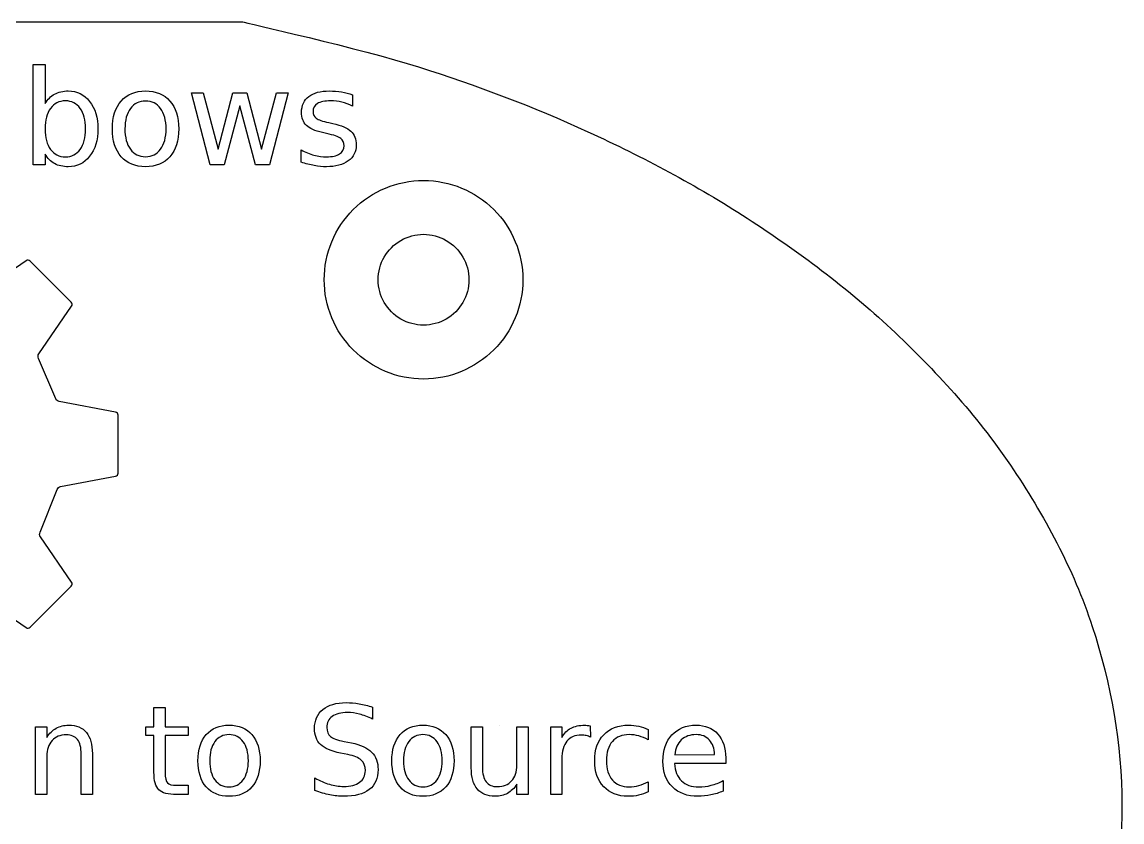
# Model space of a CAD drawing. Extents: x 5 to 209, y 0 to 44.
# Drawn here: x 178.91 to 209.19, y 22.07 to 44.1 of the extents above; entities that cross this region are included whole.
import ezdxf

# ---------------------------------------------------------------- set-up
doc = ezdxf.new("R2010")
doc.units = 0
doc.layers.get('0').update_dxf_attribs({"linetype": 'CONTINUOUS'})

msp = doc.modelspace()

# ---------------------------------------------------------------- linework, layer by layer
at = {"color": 7}
for p, q in [((165.385936, 44.095133), (184.985936, 44.095133)), ((179.025576, 37.523443), (177.683156, 36.601914)), ((180.263796, 36.38262), (179.132876, 37.513543)), ((191.210946, 37.000106), (191.210946, 37.000106)), ((179.368356, 34.955518), (180.273796, 36.275229)), ((179.837726, 33.724009), (179.361356, 34.835364)), ((181.483806, 33.355884), (179.929726, 33.644879)), ((181.553616, 31.67331), (181.553796, 33.272747)), ((179.968856, 31.308207), (181.484716, 31.5903)), ((179.405706, 30.046356), (179.878956, 31.228517)), ((180.274816, 28.67087), (179.413706, 29.925633)), ((179.133696, 27.432461), (180.264816, 28.563385)), ((177.793756, 28.268556), (179.026406, 27.422561))]:
    msp.add_line(p, q, dxfattribs=at)
at = {"color": 5}
for p, q in [((179.220018, 40.161819), (179.220018, 42.922814)), ((179.220018, 42.922814), (179.54828, 42.922814)), ((179.54828, 42.922814), (179.54828, 41.847517)), ((182.309279, 42.197077), (182.309279, 42.197077)), ((183.570892, 42.149168), (183.897381, 42.149168)), ((184.09079, 40.16182), (183.570892, 42.149168)), ((183.897381, 42.149168), (184.3055, 40.598327)), ((184.3055, 40.598327), (184.711834, 42.149168)), ((184.711834, 42.149168), (185.09689, 42.149168)), ((185.09689, 42.149168), (185.504997, 40.598327)), ((185.504997, 40.598327), (185.911342, 42.149168)), ((186.237842, 42.149168), (185.717933, 40.16182)), ((185.911342, 42.149168), (186.237842, 42.149168)), ((188.001681, 42.090613), (188.001612, 42.090612)), ((188.001612, 42.090612), (188.001612, 41.781863)), ((182.309279, 41.920268), (182.309279, 41.920268)), ((184.905254, 41.790735), (184.475835, 40.16182)), ((185.332888, 40.16182), (184.905254, 41.790735)), ((187.355766, 41.324064), (187.467591, 41.299223)), ((180.659062, 41.153719), (180.659062, 41.153719)), ((187.290114, 41.025962), (187.176572, 41.052577)), ((179.54828, 40.459921), (179.54828, 40.161819)), ((186.589248, 40.234571), (186.589248, 40.571711)), ((179.54828, 40.161819), (179.220018, 40.161819)), ((184.475835, 40.16182), (184.09079, 40.16182)), ((185.717933, 40.16182), (185.332888, 40.16182)), ((182.541114, 24.692403), (182.541114, 25.222054)), ((182.541114, 25.222054), (182.849239, 25.222054)), ((182.849239, 25.222054), (182.849275, 25.222056)), ((182.849275, 25.222056), (182.849275, 24.692404)), ((188.560533, 25.23205), (188.560521, 25.232049)), ((188.560521, 25.232049), (188.560521, 24.903931)), ((179.283304, 22.826967), (179.283304, 24.692404)), ((179.283304, 24.692404), (179.591441, 24.692404)), ((179.591441, 24.692404), (179.591441, 24.402595)), ((182.316266, 24.454227), (182.316266, 24.692403)), ((182.316266, 24.692403), (182.541114, 24.692403)), ((182.849275, 24.692404), (183.480525, 24.692404)), ((183.480525, 24.692404), (183.480525, 24.454228)), ((184.608121, 24.737374), (184.608121, 24.737374)), ((189.944604, 24.737374), (189.944604, 24.737374)), ((191.275395, 23.563148), (191.275395, 24.692404)), ((191.275395, 24.692404), (191.581854, 24.692404)), ((191.581854, 24.692404), (191.581854, 23.574807)), ((192.046548, 24.737374), (192.046548, 24.737374)), ((192.531216, 23.634768), (192.531216, 24.692404)), ((192.531216, 24.692404), (192.837687, 24.692404)), ((192.837687, 24.692404), (192.837687, 22.826967)), ((193.460617, 22.826963), (193.460617, 24.692401)), ((193.460617, 24.692401), (193.768742, 24.692401)), ((193.768742, 24.692401), (193.768742, 24.402591)), ((194.551476, 24.720705), (194.552684, 24.405912)), ((196.147184, 24.620785), (196.147184, 24.334306)), ((196.147184, 24.620775), (196.147184, 24.620785)), ((182.541114, 24.454227), (182.316266, 24.454227)), ((182.541114, 23.441561), (182.541114, 24.454227)), ((183.480525, 24.454228), (182.849275, 24.454228)), ((182.849275, 24.454228), (182.849275, 23.441562)), ((184.608121, 24.477546), (184.608121, 24.477546)), ((187.772727, 24.291003), (187.975922, 24.249364)), ((189.944604, 24.477546), (189.944604, 24.477546)), ((194.552684, 24.405912), (194.55324, 24.405926)), ((180.539137, 22.826967), (180.539137, 23.942898)), ((180.845596, 23.952891), (180.845596, 22.826967)), ((180.845608, 23.952891), (180.845596, 23.952891)), ((187.877645, 23.929575), (187.672784, 23.969548)), ((196.880031, 23.92458), (197.972642, 23.92627)), ((197.972642, 23.92627), (197.972642, 23.926245)), ((179.591441, 23.881272), (179.591441, 22.826967)), ((193.768742, 23.809649), (193.768742, 22.826963)), ((198.279113, 23.6864), (196.870044, 23.6864)), ((198.279113, 23.836305), (198.279113, 23.836301)), ((198.279113, 23.836301), (198.279113, 23.6864)), ((191.275383, 23.563149), (191.275395, 23.563148)), ((183.165697, 23.083463), (183.480489, 23.083463)), ((183.480489, 23.083463), (183.480489, 22.826965)), ((186.969922, 22.93689), (186.969922, 23.283327)), ((192.531216, 22.826967), (192.531216, 23.113444)), ((196.147184, 23.181727), (196.147184, 22.89858)), ((198.207489, 23.211714), (198.207489, 22.921905)), ((179.591441, 22.826967), (179.283304, 22.826967)), ((180.845596, 22.826967), (180.539137, 22.826967)), ((183.480489, 22.826965), (183.165697, 22.826965)), ((192.837687, 22.826967), (192.531216, 22.826967)), ((193.768742, 22.826963), (193.460617, 22.826963))]:
    msp.add_line(p, q, dxfattribs=at)
at = {"color": 1}
msp.add_line((192.693876, 37.000107), (192.693876, 37.000107), dxfattribs=at)
at = {"color": 7}
for points in [[(184.985936, 44.095133), (184.985936, 44.095133), (188.237576, 43.362582), (189.823766, 42.858067)], [(189.823766, 42.858067), (191.409806, 42.353601), (192.975106, 41.769376), (194.486866, 41.073239)], [(194.486866, 41.073239), (195.998056, 40.377364), (197.478056, 39.598048), (198.872905, 38.691231)], [(198.872905, 38.691231), (200.267485, 37.784592), (201.616175, 36.788118), (202.829125, 35.649876)], [(189.335946, 38.082638), (189.722697, 38.305929), (190.199194, 38.305929), (190.585946, 38.082638)], [(188.710946, 37.000106), (188.710946, 37.446688), (188.949194, 37.859347), (189.335946, 38.082638)], [(190.585946, 38.082638), (190.972697, 37.859347), (191.210946, 37.446688), (191.210946, 37.000106)], [(179.132876, 37.513543), (179.105576, 37.540863), (179.057376, 37.545303), (179.025576, 37.523443)], [(189.335946, 35.917574), (188.949194, 36.140865), (188.710946, 36.553524), (188.710946, 37.000106)], [(191.210946, 37.000106), (191.210946, 36.553524), (190.972697, 36.140865), (190.585946, 35.917574)], [(180.273796, 36.275229), (180.295496, 36.306989), (180.291196, 36.355299), (180.263796, 36.38262)], [(190.585946, 35.917574), (190.199194, 35.694283), (189.722697, 35.694283), (189.335946, 35.917574)], [(202.829125, 35.649876), (204.041065, 34.512576), (205.182075, 33.274792), (206.112775, 31.897818)], [(179.361356, 34.835364), (179.343556, 34.869694), (179.347056, 34.923554), (179.368356, 34.955518)], [(179.929726, 33.644879), (179.891926, 33.651979), (179.850526, 33.687509), (179.837726, 33.724009)], [(181.553796, 33.272747), (181.553896, 33.311417), (181.522896, 33.348657), (181.485196, 33.355837)], [(206.112775, 31.897818), (207.042435, 30.522379), (207.849185, 29.034143), (208.367535, 27.456989)], [(181.484716, 31.5903), (181.522616, 31.5972), (181.553616, 31.63474), (181.553616, 31.67331)], [(179.878956, 31.228517), (179.890556, 31.265297), (179.930856, 31.301307), (179.968856, 31.308207)], [(179.413706, 29.925633), (179.392006, 29.957403), (179.387906, 30.011663), (179.405706, 30.046356)], [(180.264816, 28.563385), (180.292116, 28.590695), (180.296516, 28.639105), (180.274816, 28.67087)], [(179.026406, 27.422561), (179.058106, 27.400901), (179.106606, 27.405351), (179.133696, 27.432461)], [(208.367535, 27.456989), (208.885285, 25.881648), (209.185655, 24.208284), (209.185935, 22.550042)], [(209.185935, 22.550042), (209.186215, 20.895288), (208.886635, 19.225479), (208.370925, 17.653137)]]:
    msp.add_open_spline(points, degree=3, dxfattribs=at)
at = {"color": 5}
for points in [[(179.54828, 41.847517), (179.616878, 41.965811), (179.703232, 42.053349), (179.807342, 42.110131)], [(179.807342, 42.110131), (179.912627, 42.168095), (180.038022, 42.197077), (180.183528, 42.197077)], [(180.183528, 42.197077), (180.424841, 42.197077), (180.620616, 42.101258), (180.770852, 41.909621)], [(181.63855, 41.920268), (181.800613, 42.104807), (182.02419, 42.197077), (182.309279, 42.197077)], [(182.309279, 42.197077), (182.593186, 42.197077), (182.816171, 42.104807), (182.978234, 41.920268)], [(186.802172, 42.044477), (186.93466, 42.14621), (187.122747, 42.197077), (187.366434, 42.197077)], [(187.366434, 42.197077), (187.487094, 42.197077), (187.600658, 42.188205), (187.707126, 42.170461)], [(187.707126, 42.170461), (187.813586, 42.152717), (187.911771, 42.126101), (188.001681, 42.090613)], [(180.103671, 41.923817), (179.930963, 41.923817), (179.794923, 41.855206), (179.695552, 41.717984)], [(180.510016, 41.717984), (180.411827, 41.855206), (180.276379, 41.923817), (180.103671, 41.923817)], [(180.770852, 41.909621), (180.922271, 41.717984), (180.99798, 41.466017), (180.99798, 41.153719)], [(181.397229, 41.153719), (181.397229, 41.480212), (181.477669, 41.735728), (181.63855, 41.920268)], [(182.309279, 41.920268), (182.134198, 41.920268), (181.995793, 41.851657), (181.894064, 41.714435)], [(182.722709, 41.712661), (182.62098, 41.851066), (182.48317, 41.920268), (182.309279, 41.920268)], [(182.978234, 41.920268), (183.140298, 41.735728), (183.221329, 41.480212), (183.221329, 41.153719)], [(186.603429, 41.611519), (186.603429, 41.798424), (186.669677, 41.942744), (186.802172, 42.044477)], [(187.039876, 41.849292), (186.959436, 41.799609), (186.919216, 41.725083), (186.919216, 41.625716)], [(187.405406, 41.923817), (187.243343, 41.923817), (187.121499, 41.898976), (187.039876, 41.849292)], [(187.714154, 41.888329), (187.614782, 41.911988), (187.511866, 41.923817), (187.405406, 41.923817)], [(188.001612, 41.781863), (187.909337, 41.829181), (187.813518, 41.86467), (187.714154, 41.888329)], [(179.695552, 41.717984), (179.597371, 41.581946), (179.54828, 41.393857), (179.54828, 41.153719)], [(180.659062, 41.153719), (180.659062, 41.393857), (180.60938, 41.581946), (180.510016, 41.717984)], [(181.894064, 41.714435), (181.792327, 41.578397), (181.741458, 41.391491), (181.741458, 41.153719)], [(182.875315, 41.153719), (182.875315, 41.389125), (182.824446, 41.575439), (182.722709, 41.712661)], [(186.738294, 41.247763), (186.648384, 41.336484), (186.603429, 41.457736), (186.603429, 41.611519)], [(186.919216, 41.625716), (186.919216, 41.550007), (186.948212, 41.490268), (187.006203, 41.446499)], [(187.176572, 41.052577), (186.974289, 41.095163), (186.828196, 41.160225), (186.738294, 41.247763)], [(187.006203, 41.446499), (187.064195, 41.403914), (187.180716, 41.363102), (187.355766, 41.324064)], [(187.467591, 41.299223), (187.699442, 41.249539), (187.863871, 41.179154), (187.960877, 41.088067)], [(179.54828, 41.153719), (179.54828, 40.913581), (179.597371, 40.724902), (179.695552, 40.58768)], [(180.510016, 40.58768), (180.60938, 40.724902), (180.659062, 40.913581), (180.659062, 41.153719)], [(180.99798, 41.153719), (180.99798, 40.841421), (180.922271, 40.589454), (180.770852, 40.397817)], [(181.63855, 40.387171), (181.477669, 40.572893), (181.397229, 40.828409), (181.397229, 41.153719)], [(181.741458, 41.153719), (181.741458, 40.915947), (181.791735, 40.72845), (181.89229, 40.591229)], [(182.722709, 40.593003), (182.824446, 40.730225), (182.875315, 40.91713), (182.875315, 41.153719)], [(183.221329, 41.153719), (183.221329, 40.828409), (183.140298, 40.572893), (182.978234, 40.387171)], [(187.682255, 40.889331), (187.623118, 40.936649), (187.492405, 40.982193), (187.290114, 41.025962)], [(187.77279, 40.685273), (187.77279, 40.773994), (187.742612, 40.842014), (187.682255, 40.889331)], [(187.960877, 41.088067), (188.059058, 40.998163), (188.108149, 40.87218), (188.108149, 40.710116)], [(179.695552, 40.58768), (179.794923, 40.451641), (179.930963, 40.383622), (180.103671, 40.383622)], [(180.103671, 40.383622), (180.276379, 40.383622), (180.411827, 40.451641), (180.510016, 40.58768)], [(181.89229, 40.591229), (181.994019, 40.45519), (182.133016, 40.387171), (182.309279, 40.387171)], [(182.309279, 40.387171), (182.48317, 40.387171), (182.62098, 40.455782), (182.722709, 40.593003)], [(187.648581, 40.461697), (187.731387, 40.514929), (187.77279, 40.589455), (187.77279, 40.685273)], [(188.108149, 40.710116), (188.108149, 40.525577), (188.034809, 40.379483), (187.888128, 40.271835)], [(179.807342, 40.195533), (179.703247, 40.253497), (179.616893, 40.341627), (179.54828, 40.459921)], [(180.770852, 40.397817), (180.620616, 40.20618), (180.424841, 40.110361), (180.183528, 40.110361)], [(182.309279, 40.110362), (182.02419, 40.110362), (181.800613, 40.202631), (181.63855, 40.387171)], [(182.978234, 40.387171), (182.816171, 40.202631), (182.593186, 40.110362), (182.309279, 40.110362)], [(186.589248, 40.571711), (186.709908, 40.509014), (186.828795, 40.461697), (186.945907, 40.429757)], [(186.945907, 40.429757), (187.06302, 40.399001), (187.178949, 40.383622), (187.293696, 40.383622)], [(187.888128, 40.271835), (187.742623, 40.164187), (187.542113, 40.110363), (187.2866, 40.110363)], [(187.293696, 40.383622), (187.44748, 40.383622), (187.565776, 40.409647), (187.648581, 40.461697)], [(180.183528, 40.110361), (180.038022, 40.110361), (179.912627, 40.138752), (179.807342, 40.195533)], [(186.953004, 40.142302), (186.838257, 40.162412), (186.717005, 40.193168), (186.589248, 40.234571)], [(187.2866, 40.110363), (187.180132, 40.110363), (187.068933, 40.121009), (186.953004, 40.142302)], [(186.95991, 24.6491), (186.95991, 24.868956), (187.037082, 25.042175), (187.191424, 25.168758)], [(187.191424, 25.168758), (187.346878, 25.295341), (187.560627, 25.358633), (187.832673, 25.358633)], [(187.832673, 25.358633), (187.949265, 25.358633), (188.068076, 25.348082), (188.189104, 25.326981)], [(188.189104, 25.326981), (188.31014, 25.30588), (188.43395, 25.274236), (188.560533, 25.23205)], [(187.446245, 24.978883), (187.347421, 24.907819), (187.298009, 24.806774), (187.298009, 24.67575)], [(187.870967, 25.08548), (187.687754, 25.08548), (187.54618, 25.049948), (187.446245, 24.978883)], [(188.199091, 25.040508), (188.085832, 25.07049), (187.976457, 25.08548), (187.870967, 25.08548)], [(188.560521, 24.903931), (188.432827, 24.965004), (188.31235, 25.01053), (188.199091, 25.040508)], [(179.591441, 24.402595), (179.664704, 24.514743), (179.750759, 24.598577), (179.849607, 24.654096)], [(179.849607, 24.654096), (179.949534, 24.709615), (180.064456, 24.737374), (180.194372, 24.737374)], [(180.194372, 24.737374), (180.408677, 24.737374), (180.570793, 24.670751), (180.680719, 24.537506)], [(180.680719, 24.537506), (180.790645, 24.405371), (180.845608, 24.210499), (180.845608, 23.952891)], [(183.978538, 24.477546), (184.130658, 24.650765), (184.340519, 24.737374), (184.608121, 24.737374)], [(184.608121, 24.737374), (184.874612, 24.737374), (185.083917, 24.650765), (185.236038, 24.477546)], [(187.128133, 24.204394), (187.015984, 24.31099), (186.95991, 24.459225), (186.95991, 24.6491)], [(187.298009, 24.67575), (187.298009, 24.565822), (187.330776, 24.482544), (187.39631, 24.425914)], [(189.315021, 24.477546), (189.467141, 24.650765), (189.677002, 24.737374), (189.944604, 24.737374)], [(189.944604, 24.737374), (190.211095, 24.737374), (190.4204, 24.650765), (190.572521, 24.477546)], [(193.768742, 24.402591), (193.833149, 24.51585), (193.916982, 24.599684), (194.020242, 24.654093)], [(194.020242, 24.654093), (194.12351, 24.709611), (194.248982, 24.73737), (194.396659, 24.73737)], [(194.396659, 24.73737), (194.417752, 24.73737), (194.441059, 24.73572), (194.46658, 24.732419)], [(194.46658, 24.732419), (194.492101, 24.730165), (194.5204, 24.72626), (194.551476, 24.720705)], [(194.921324, 24.475877), (195.08899, 24.650207), (195.318286, 24.737372), (195.609211, 24.737372)], [(195.609211, 24.737372), (195.703591, 24.737372), (195.795749, 24.727376), (195.885685, 24.707386)], [(195.885685, 24.707386), (195.975629, 24.688507), (196.062795, 24.659637), (196.147184, 24.620775)], [(196.796753, 24.467556), (196.962198, 24.647437), (197.184828, 24.737378), (197.464642, 24.737378)], [(197.464642, 24.737378), (197.715595, 24.737378), (197.913798, 24.65632), (198.059253, 24.494205)], [(179.734678, 24.312655), (179.639187, 24.207169), (179.591441, 24.063374), (179.591441, 23.881272)], [(180.126081, 24.470884), (179.960636, 24.470884), (179.830168, 24.418141), (179.734678, 24.312655)], [(180.435885, 24.339303), (180.36705, 24.427024), (180.263782, 24.470884), (180.126081, 24.470884)], [(180.539137, 23.942898), (180.539137, 24.119448), (180.50472, 24.251583), (180.435885, 24.339303)], [(183.752011, 23.75802), (183.752011, 24.064485), (183.82752, 24.304327), (183.978538, 24.477546)], [(184.218372, 24.284339), (184.122881, 24.156646), (184.075136, 23.981206), (184.075136, 23.75802)], [(184.608121, 24.477546), (184.443787, 24.477546), (184.313871, 24.413144), (184.218372, 24.284339)], [(184.996203, 24.282674), (184.900704, 24.412589), (184.771344, 24.477546), (184.608121, 24.477546)], [(185.13944, 23.75802), (185.13944, 23.978985), (185.091694, 24.15387), (184.996203, 24.282674)], [(185.236038, 24.477546), (185.388158, 24.304327), (185.464218, 24.064485), (185.464218, 23.75802)], [(187.39631, 24.425914), (187.462971, 24.370396), (187.588443, 24.325425), (187.772727, 24.291003)], [(187.975922, 24.249364), (188.226866, 24.201615), (188.411745, 24.117226), (188.53056, 23.996198)], [(189.088507, 23.75802), (189.088507, 24.064485), (189.164011, 24.304327), (189.315021, 24.477546)], [(189.554867, 24.284339), (189.459368, 24.156646), (189.411619, 23.981206), (189.411619, 23.75802)], [(189.944604, 24.477546), (189.78027, 24.477546), (189.650358, 24.413144), (189.554867, 24.284339)], [(190.332686, 24.282674), (190.237188, 24.412589), (190.107827, 24.477546), (189.944604, 24.477546)], [(190.475923, 23.75802), (190.475923, 23.978985), (190.428177, 24.15387), (190.332686, 24.282674)], [(190.572521, 24.477546), (190.724641, 24.304327), (190.800702, 24.064485), (190.800702, 23.75802)], [(193.906979, 24.294329), (193.814821, 24.182181), (193.768742, 24.020621), (193.768742, 23.809649)], [(194.306715, 24.464218), (194.133501, 24.464218), (194.000256, 24.407588), (193.906979, 24.294329)], [(194.439964, 24.449231), (194.399952, 24.459222), (194.355535, 24.464218), (194.306715, 24.464218)], [(194.55324, 24.405926), (194.518782, 24.425916), (194.481024, 24.440351), (194.439964, 24.449231)], [(194.67149, 23.758018), (194.67149, 24.062261), (194.754768, 24.301548), (194.921324, 24.475877)], [(195.159504, 24.287666), (195.049577, 24.162194), (194.994614, 23.985644), (194.994614, 23.758017)], [(195.622531, 24.477543), (195.423772, 24.477543), (195.26943, 24.414251), (195.159504, 24.287666)], [(195.885685, 24.440903), (195.799082, 24.465329), (195.711364, 24.477543), (195.622531, 24.477543)], [(196.147184, 24.334306), (196.060573, 24.382056), (195.973407, 24.417588), (195.885685, 24.440903)], [(196.550253, 23.741367), (196.550253, 24.046722), (196.63242, 24.288784), (196.796753, 24.467556)], [(197.056586, 24.332643), (196.954429, 24.236041), (196.895577, 24.100019), (196.880031, 23.92458)], [(197.467975, 24.477549), (197.296976, 24.477549), (197.159846, 24.429247), (197.056586, 24.332643)], [(197.831072, 24.327647), (197.740025, 24.427582), (197.618993, 24.477549), (197.467975, 24.477549)], [(197.972642, 23.926245), (197.970227, 24.093912), (197.923037, 24.227713), (197.831072, 24.327647)], [(198.059253, 24.494205), (198.205826, 24.3332), (198.279113, 24.1139), (198.279113, 23.836305)], [(187.672784, 23.969548), (187.421831, 24.019519), (187.240281, 24.097801), (187.128133, 24.204394)], [(188.245729, 23.774678), (188.17134, 23.843521), (188.048645, 23.895153), (187.877645, 23.929575)], [(188.53056, 23.996198), (188.650477, 23.876277), (188.710435, 23.715272), (188.710435, 23.513183)], [(183.978538, 23.038494), (183.82752, 23.212824), (183.752011, 23.452666), (183.752011, 23.75802)], [(184.075136, 23.75802), (184.075136, 23.534833), (184.122326, 23.358838), (184.216706, 23.230034)], [(184.996203, 23.2317), (185.091694, 23.360503), (185.13944, 23.535944), (185.13944, 23.75802)], [(185.464218, 23.75802), (185.464218, 23.452666), (185.388158, 23.212824), (185.236038, 23.038494)], [(188.359004, 23.488199), (188.359004, 23.610342), (188.321246, 23.705835), (188.245729, 23.774678)], [(189.315021, 23.038494), (189.164011, 23.212824), (189.088507, 23.452666), (189.088507, 23.75802)], [(189.411619, 23.75802), (189.411619, 23.534833), (189.458813, 23.358838), (189.553201, 23.230034)], [(190.332686, 23.2317), (190.428177, 23.360503), (190.475923, 23.535944), (190.475923, 23.75802)], [(190.800702, 23.75802), (190.800702, 23.452666), (190.724641, 23.212824), (190.572521, 23.038494)], [(192.386313, 23.203385), (192.482915, 23.308871), (192.531216, 23.452665), (192.531216, 23.634768)], [(194.919657, 23.043488), (194.754212, 23.220039), (194.67149, 23.458215), (194.67149, 23.758018)], [(194.994614, 23.758017), (194.994614, 23.530388), (195.049577, 23.353282), (195.159504, 23.226699)], [(196.810073, 23.038498), (196.63686, 23.211716), (196.550253, 23.446006), (196.550253, 23.741367)], [(196.870044, 23.6864), (196.883328, 23.475428), (196.94662, 23.314423), (197.059919, 23.203385)], [(182.67603, 22.958545), (182.586086, 23.047375), (182.541114, 23.208381), (182.541114, 23.441561)], [(182.849275, 23.441562), (182.849275, 23.28944), (182.869805, 23.191726), (182.910864, 23.148421)], [(188.202448, 23.16508), (188.306819, 23.240589), (188.359004, 23.348295), (188.359004, 23.488199)], [(188.710435, 23.513183), (188.710435, 23.27223), (188.62938, 23.089572), (188.467268, 22.96521)], [(191.441938, 22.978534), (191.330901, 23.11178), (191.275383, 23.306651), (191.275383, 23.563149)], [(191.581854, 23.574807), (191.581854, 23.398257), (191.616271, 23.265566), (191.685106, 23.176736)], [(182.910864, 23.148421), (182.953051, 23.105115), (183.037995, 23.083463), (183.165697, 23.083463)], [(184.608121, 22.778665), (184.340519, 22.778665), (184.130658, 22.865275), (183.978538, 23.038494)], [(184.216706, 23.230034), (184.312205, 23.102341), (184.442676, 23.038494), (184.608121, 23.038494)], [(184.608121, 23.038494), (184.771344, 23.038494), (184.900704, 23.102896), (184.996203, 23.2317)], [(185.236038, 23.038494), (185.083917, 22.865275), (184.874612, 22.778665), (184.608121, 22.778665)], [(186.969922, 23.283327), (187.106496, 23.206715), (187.240297, 23.148976), (187.371324, 23.110109)], [(187.371324, 23.110109), (187.502351, 23.071247), (187.631157, 23.051817), (187.75774, 23.051817)], [(187.75774, 23.051817), (187.949833, 23.051817), (188.098069, 23.089571), (188.202448, 23.16508)], [(189.944604, 22.778665), (189.677002, 22.778665), (189.467141, 22.865275), (189.315021, 23.038494)], [(189.553201, 23.230034), (189.648692, 23.102341), (189.779159, 23.038494), (189.944604, 23.038494)], [(189.944604, 23.038494), (190.107827, 23.038494), (190.237188, 23.102896), (190.332686, 23.2317)], [(190.572521, 23.038494), (190.4204, 22.865275), (190.211095, 22.778665), (189.944604, 22.778665)], [(191.685106, 23.176736), (191.75394, 23.089016), (191.857208, 23.045156), (191.99491, 23.045156)], [(191.99491, 23.045156), (192.160355, 23.045156), (192.290822, 23.097899), (192.386313, 23.203385)], [(192.531216, 23.113444), (192.456827, 23.000186), (192.37022, 22.915797), (192.271396, 22.860278)], [(195.589213, 22.778663), (195.308287, 22.778663), (195.085102, 22.866938), (194.919657, 23.043488)], [(195.159504, 23.226699), (195.26943, 23.101227), (195.423772, 23.038491), (195.622531, 23.038491)], [(195.622531, 23.038491), (195.711364, 23.038491), (195.799082, 23.050148), (195.885685, 23.073463)], [(195.885685, 23.073463), (195.973407, 23.09789), (196.060573, 23.133978), (196.147184, 23.181727)], [(197.517947, 22.778669), (197.220364, 22.778669), (196.984406, 22.865279), (196.810073, 23.038498)], [(197.059919, 23.203385), (197.174281, 23.093458), (197.333064, 23.038494), (197.536267, 23.038494)], [(197.536267, 23.038494), (197.65397, 23.038494), (197.767784, 23.052929), (197.877711, 23.0818)], [(197.877711, 23.0818), (197.988748, 23.11067), (198.098674, 23.153975), (198.207489, 23.211714)], [(183.165697, 22.826965), (182.929188, 22.826965), (182.765965, 22.870825), (182.67603, 22.958545)], [(187.381311, 22.818639), (187.249181, 22.845287), (187.112051, 22.884704), (186.969922, 22.93689)], [(187.75774, 22.778667), (187.640037, 22.778667), (187.514561, 22.791991), (187.381311, 22.818639)], [(188.467268, 22.96521), (188.306259, 22.840848), (188.06975, 22.778667), (187.75774, 22.778667)], [(191.929952, 22.778667), (191.715647, 22.778667), (191.552976, 22.845289), (191.441938, 22.978534)], [(192.271396, 22.860278), (192.173683, 22.80587), (192.059868, 22.778667), (191.929952, 22.778667)], [(195.880697, 22.808636), (195.789642, 22.788654), (195.692481, 22.778663), (195.589213, 22.778663)], [(196.147184, 22.89858), (196.061684, 22.858608), (195.972855, 22.828626), (195.880697, 22.808636)], [(197.869378, 22.815308), (197.753897, 22.790882), (197.636753, 22.778669), (197.517947, 22.778669)], [(198.207489, 22.921905), (198.097563, 22.875267), (197.984859, 22.839734), (197.869378, 22.815308)]]:
    msp.add_open_spline(points, degree=3, dxfattribs=at)
at = {"color": 1}
for points in [[(188.028477, 38.932578), (188.541003, 39.4451), (189.236137, 39.733029), (189.960956, 39.733023)], [(189.960956, 39.733023), (190.685771, 39.733024), (191.3809, 39.445093), (191.893422, 38.932571)], [(187.228016, 37.000107), (187.228016, 37.724925), (187.515951, 38.420057), (188.028477, 38.932578)], [(191.893422, 38.932571), (192.405944, 38.42005), (192.693876, 37.724922), (192.693876, 37.000107)], [(188.028476, 35.067634), (187.51595, 35.580156), (187.228015, 36.275288), (187.228016, 37.000107)], [(192.693876, 37.000107), (192.693876, 36.275291), (192.405944, 35.580163), (191.893422, 35.067641)], [(189.960956, 34.267189), (189.236137, 34.267183), (188.541003, 34.555112), (188.028476, 35.067634)], [(191.893422, 35.067641), (191.3809, 34.555119), (190.685771, 34.267188), (189.960956, 34.267189)]]:
    msp.add_open_spline(points, degree=3, dxfattribs=at)

doc.saveas('drawing.dxf')
